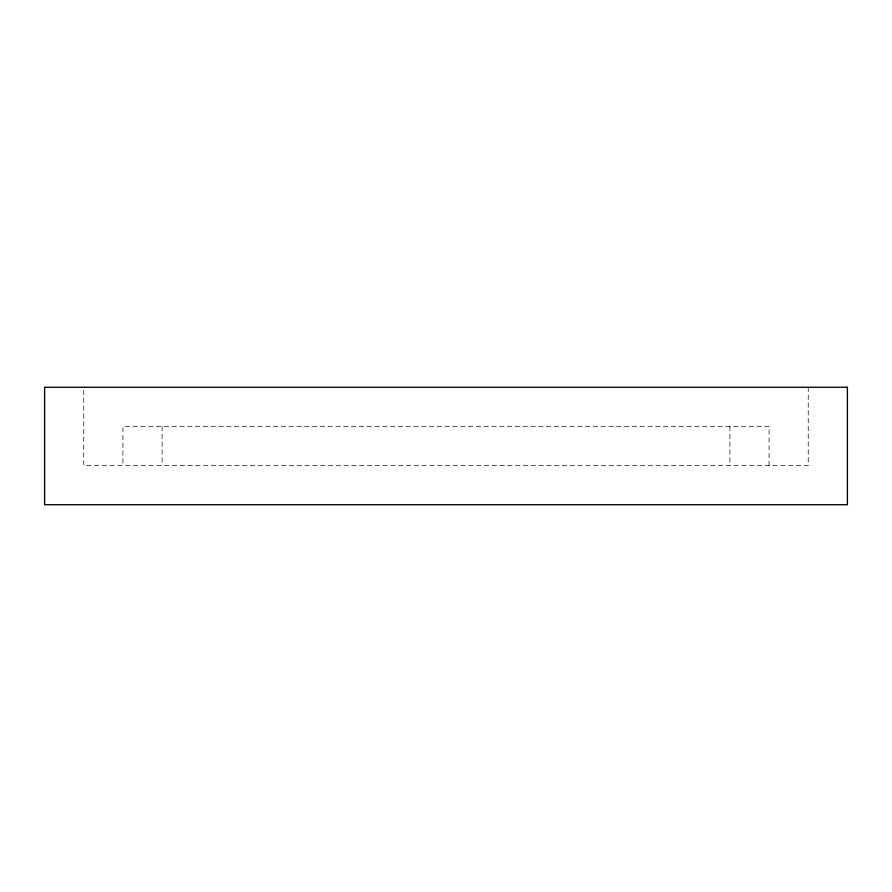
<?xml version="1.0" encoding="UTF-8"?>
<svg xmlns="http://www.w3.org/2000/svg" width="892" height="892" viewBox="0 0 892 892"><rect width="100%" height="100%" fill="white"/><g stroke="black" fill="none" stroke-linecap="round" stroke-linejoin="round"><path stroke-width="0.67" stroke-dasharray="4.46 3.34" d="M808.241 387.262L808.241 465.579L83.759 465.579L83.759 387.262M769.082 465.579L769.082 426.421L122.918 426.421L122.918 465.579M729.912 426.421L729.912 465.579M162.088 426.421L162.088 465.579"/><path stroke-width="1.34" d="M847.4 387.262L44.6 387.262L44.6 504.738L847.4 504.738L847.4 387.262"/></g></svg>
